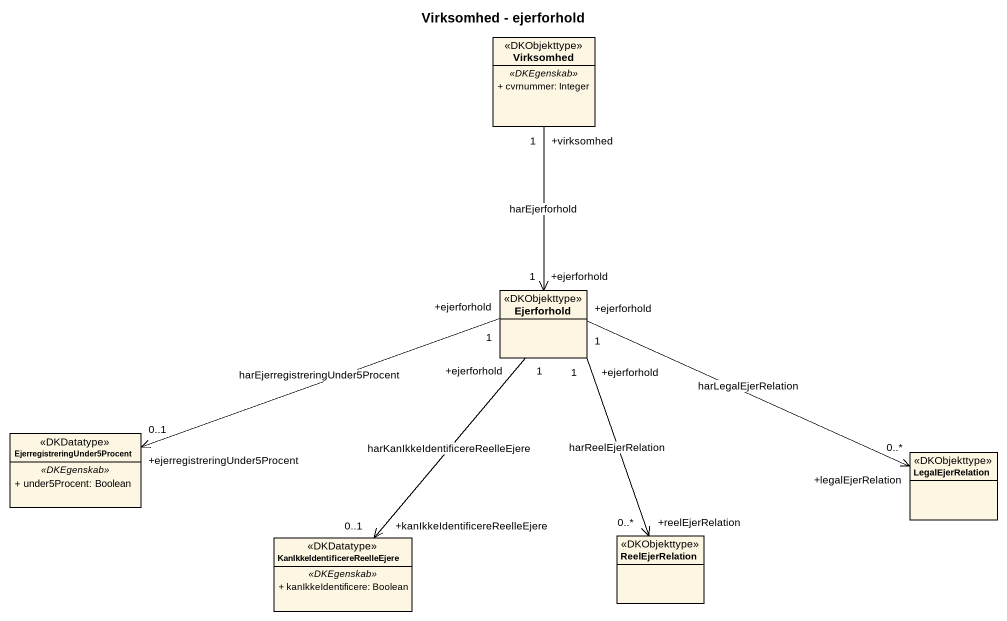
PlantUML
@startuml
title Virksomhed - ejerforhold
hide circle
hide empty members
skinparam classAttributeIconSize 0
class Virksomhed <<DKObjekttype>> {
  .. <<DKEgenskab>> ..
  + cvrnummer: Integer
}
class Ejerforhold <<DKObjekttype>>
class "EjerregistreringUnder5Procent" as EjerregistreringUnder5Procen <<DKDatatype>> {
  .. <<DKEgenskab>> ..
  + under5Procent: Boolean
}
class LegalEjerRelation <<DKObjekttype>>
class "KanIkkeIdentificereReelleEjere" as KanIkkeIdentificereReelleEje <<DKDatatype>> {
  .. <<DKEgenskab>> ..
  + kanIkkeIdentificere: Boolean
}
class ReelEjerRelation <<DKObjekttype>>
Virksomhed "+virksomhed\n1" --> "+ejerforhold\n1" Ejerforhold : harEjerforhold
Ejerforhold "+ejerforhold\n1" -left-> "+ejerregistreringUnder5Procent\n0..1" EjerregistreringUnder5Procen : harEjerregistreringUnder5Procent
Ejerforhold "+ejerforhold\n1" -right-> "+legalEjerRelation\n0..*" LegalEjerRelation : harLegalEjerRelation
Ejerforhold "+ejerforhold\n1" --> "+kanIkkeIdentificereReelleEjere\n0..1" KanIkkeIdentificereReelleEje : harKanIkkeIdentificereReelleEjere
Ejerforhold "+ejerforhold\n1" --> "+reelEjerRelation\n0..*" ReelEjerRelation : harReelEjerRelation
@enduml
